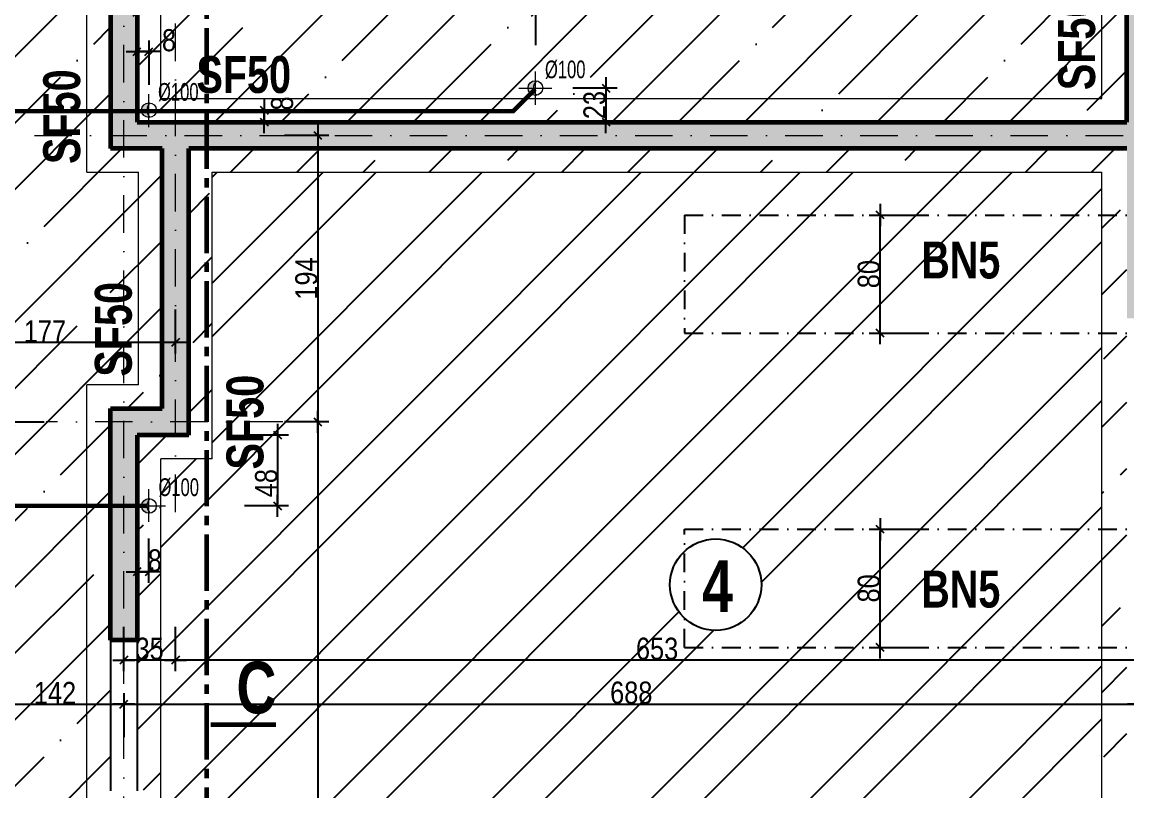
# Model space of a CAD drawing. Header units: centimetres. Extents: x -4990 to 114398, y -61489 to -12305.
# Drawn here: x 31124 to 31873, y -38706 to -38185 of the extents above; entities that cross this region are included whole.
import ezdxf
from ezdxf.enums import TextEntityAlignment as Align

# ---------------------------------------------------------------- set-up
doc = ezdxf.new("R2010")
doc.units = ezdxf.units.CM
doc.header["$LTSCALE"] = 0.5
for name, pattern in [('AXES2', [28.575, 19.05, -3.175, 3.175, -3.175]), ('prlm_eu', [2, 1.25, -0.25, 0.25, -0.25]), ('TIRETPTX2', [50.8, 25.4, -12.7, 0, -12.7])]:
    doc.linetypes.add(name, pattern=pattern)
doc.layers.get('DEFPOINTS').update_dxf_attribs({"linetype": 'CONTINUOUS'})
for name, color, linetype in [('01_cote_gen', 4, 'CONTINUOUS'), ('01_isolant ext', 2, 'TIRETPTX2'), ('01_linteaux', 2, 'CONTINUOUS'), ('01_poch_BN', 9, 'CONTINUOUS'), ('01_poch_murs', 253, 'CONTINUOUS'), ('01_resv', 32, 'CONTINUOUS'), ('01_texte', 230, 'CONTINUOUS'), ('AA_COTES', 2, 'CONTINUOUS'), ('prlm-MOD-PB', 123, 'CONTINUOUS')]:
    doc.layers.add(name, color=color, linetype=linetype)
for name, color, linetype, lineweight in [('01_murs_coup', 5, 'CONTINUOUS', 60), ('01_résv', 32, 'CONTINUOUS', 9), ('01_sem', 42, 'CONTINUOUS', 15), ('01_tram_axes', 2, 'TIRETPTX2', 9)]:
    doc.layers.add(name, color=color, linetype=linetype, lineweight=lineweight)
doc.styles.add('Geneva', font='')
doc.styles.add('impact', font='impact.ttf')
doc.styles.add('STYLE2', font='ARIALN.TTF')
doc.styles.get('Geneva').set_extended_font_data('Geneva')
doc.dimstyles.new('JB50', dxfattribs={"dimscale": 0.1, "dimtxt": 150, "dimasz": 15, "dimexe": 0.1, "dimexo": 0.1, "dimgap": 0.09, "dimtad": 1, "dimdec": 1, "dimdsep": 46, "dimtxsty": 'STYLE2', "dimblk1": 'BOND_G', "dimblk2": 'BOND_D', "dimsah": 1, "dimcen": 1.5, "dimdle": 0.01, "dimse1": 1, "dimse2": 1, "dimclrd": 4, "dimclre": 2, "dimclrt": 6, "dimazin": 2, "dimtfac": 2.333333, "dimtdec": 1, "dimtix": 1, "dimtmove": 2, "dimatfit": 3, "dimldrblk": 'BOND_G', "dimfxl": 1, "dimtolj": 1, "dimtzin": 0, "dimarcsym": 0})

# ---------------------------------------------------------------- blocks, each defined once
blk = doc.blocks.new('BOND_G')
at = {"layer": 'AA_COTES', "color": 0}
for p, q in [((0, -5), (0, 15)), ((5, 0), (-5, 0)), ((1.77, 1.77), (-1.77, -1.77))]:
    blk.add_line(p, q, dxfattribs=at)
blk = doc.blocks.new('BOND_D')
at = {"layer": 'AA_COTES', "color": 0}
for p, q in [((0, 5), (0, -15)), ((5, 0), (-5, 0)), ((-1.77, -1.77), (1.77, 1.77))]:
    blk.add_line(p, q, dxfattribs=at)
blk = doc.blocks.new('*D3755')
at = {"layer": '01_cote_gen', "color": 4, "lineweight": -2, "ltscale": 2, "transparency": 16777216}
blk.add_line((31052.67, -38646.78), (31191.67, -38646.78), dxfattribs=at)
at = {"layer": 'DEFPOINTS', "color": 0, "ltscale": 2}
for p in [(31193.17, -38646.78), (31051.17, -38669.28), (31193.17, -38701.01)]:
    blk.add_point(p, dxfattribs=at)
at = {"layer": '01_cote_gen', "color": 4, "lineweight": -2, "ltscale": 2, "transparency": 16777216, "xscale": 1.5, "yscale": 1.5, "zscale": 1.5, "rotation": 180}
blk.add_blockref('BOND_G', (31051.17, -38646.78), dxfattribs=at)
at = {"layer": '01_cote_gen', "color": 4, "lineweight": -2, "ltscale": 2, "transparency": 16777216, "xscale": 1.5, "yscale": 1.5, "zscale": 1.5}
blk.add_blockref('BOND_D', (31193.17, -38646.78), dxfattribs=at)
at = {"layer": '01_cote_gen', "color": 6, "ltscale": 2, "transparency": 16777216, "insert": (31146.51, -38639.24), "char_height": 15, "attachment_point": 5, "style": 'STYLE2'}
blk.add_mtext('\\A1;142', dxfattribs=at)
blk = doc.blocks.new('*D3756')
at = {"layer": '01_cote_gen', "color": 4, "lineweight": -2, "ltscale": 2, "transparency": 16777216}
blk.add_line((31194.67, -38646.78), (31879.68, -38646.78), dxfattribs=at)
at = {"layer": 'DEFPOINTS', "color": 0, "ltscale": 2}
for p in [(31881.18, -38646.78), (31193.17, -38701.01), (31881.18, -38716.3)]:
    blk.add_point(p, dxfattribs=at)
at = {"layer": '01_cote_gen', "color": 4, "lineweight": -2, "ltscale": 2, "transparency": 16777216, "xscale": 1.5, "yscale": 1.5, "zscale": 1.5, "rotation": 180}
blk.add_blockref('BOND_G', (31193.17, -38646.78), dxfattribs=at)
at = {"layer": '01_cote_gen', "color": 4, "lineweight": -2, "ltscale": 2, "transparency": 16777216, "xscale": 1.5, "yscale": 1.5, "zscale": 1.5}
blk.add_blockref('BOND_D', (31881.18, -38646.78), dxfattribs=at)
at = {"layer": '01_cote_gen', "color": 6, "ltscale": 2, "transparency": 16777216, "insert": (31537.17, -38639.11), "char_height": 15, "attachment_point": 5, "style": 'STYLE2'}
blk.add_mtext('\\A1;688', dxfattribs=at)
blk = doc.blocks.new('*D3758')
at = {"layer": '01_cote_gen', "color": 4, "lineweight": -2, "ltscale": 2, "transparency": 16777216}
blk.add_line((31879.68, -38617.03), (31229.67, -38617.03), dxfattribs=at)
at = {"layer": 'DEFPOINTS', "color": 0, "ltscale": 2}
for p in [(31228.17, -38571.84), (31881.18, -38600.15), (31228.17, -38617.03)]:
    blk.add_point(p, dxfattribs=at)
at = {"layer": '01_cote_gen', "color": 4, "lineweight": -2, "ltscale": 2, "transparency": 16777216, "xscale": 1.5, "yscale": 1.5, "zscale": 1.5, "rotation": 180}
blk.add_blockref('BOND_D', (31228.17, -38617.03), dxfattribs=at)
at = {"layer": '01_cote_gen', "color": 4, "lineweight": -2, "ltscale": 2, "transparency": 16777216, "xscale": 1.5, "yscale": 1.5, "zscale": 1.5}
blk.add_blockref('BOND_G', (31881.18, -38617.03), dxfattribs=at)
at = {"layer": '01_cote_gen', "color": 6, "ltscale": 2, "transparency": 16777216, "insert": (31554.67, -38609.37), "char_height": 15, "attachment_point": 5, "style": 'STYLE2'}
blk.add_mtext('\\A1;653', dxfattribs=at)
blk = doc.blocks.new('*D3759')
at = {"layer": '01_cote_gen', "color": 4, "lineweight": -2, "ltscale": 2, "transparency": 16777216}
blk.add_line((31226.67, -38617.03), (31194.67, -38617.03), dxfattribs=at)
at = {"layer": 'DEFPOINTS', "color": 0, "ltscale": 2}
for p in [(31193.17, -38609.53), (31228.17, -38609.53), (31193.17, -38617.03)]:
    blk.add_point(p, dxfattribs=at)
at = {"layer": '01_cote_gen', "color": 4, "lineweight": -2, "ltscale": 2, "transparency": 16777216, "xscale": 1.5, "yscale": 1.5, "zscale": 1.5, "rotation": 180}
blk.add_blockref('BOND_D', (31193.17, -38617.03), dxfattribs=at)
at = {"layer": '01_cote_gen', "color": 4, "lineweight": -2, "ltscale": 2, "transparency": 16777216, "xscale": 1.5, "yscale": 1.5, "zscale": 1.5}
blk.add_blockref('BOND_G', (31228.17, -38617.03), dxfattribs=at)
at = {"layer": '01_cote_gen', "color": 6, "ltscale": 2, "transparency": 16777216, "insert": (31210.67, -38609.37), "char_height": 15, "attachment_point": 5, "style": 'STYLE2'}
blk.add_mtext('\\A1;35', dxfattribs=at)
blk = doc.blocks.new('*D3761')
at = {"layer": '01_cote_gen', "color": 4, "lineweight": -2, "ltscale": 2, "transparency": 16777216}
blk.add_line((31226.67, -38401.93), (31052.67, -38401.93), dxfattribs=at)
at = {"layer": 'DEFPOINTS', "color": 0, "ltscale": 2}
for p in [(31051.17, -38401.93), (31228.17, -38402.69), (31051.17, -38411.79)]:
    blk.add_point(p, dxfattribs=at)
at = {"layer": '01_cote_gen', "color": 4, "lineweight": -2, "ltscale": 2, "transparency": 16777216, "xscale": 1.5, "yscale": 1.5, "zscale": 1.5, "rotation": 180}
blk.add_blockref('BOND_D', (31051.17, -38401.93), dxfattribs=at)
at = {"layer": '01_cote_gen', "color": 4, "lineweight": -2, "ltscale": 2, "transparency": 16777216, "xscale": 1.5, "yscale": 1.5, "zscale": 1.5}
blk.add_blockref('BOND_G', (31228.17, -38401.93), dxfattribs=at)
at = {"layer": '01_cote_gen', "color": 6, "ltscale": 2, "transparency": 16777216, "insert": (31139.67, -38394.39), "char_height": 15, "attachment_point": 5, "style": 'STYLE2'}
blk.add_mtext('\\A1;177', dxfattribs=at)
blk = doc.blocks.new('*D3776')
at = {"layer": '01_cote_gen', "color": 4, "lineweight": -2, "ltscale": 2, "transparency": 16777216}
blk.add_line((31324.63, -38263.07), (31324.63, -38454.06), dxfattribs=at)
at = {"layer": 'DEFPOINTS', "color": 0, "ltscale": 2}
for p in [(31334.47, -38261.57), (31300.95, -38455.56), (31324.63, -38455.56)]:
    blk.add_point(p, dxfattribs=at)
at = {"layer": '01_cote_gen', "color": 4, "lineweight": -2, "ltscale": 2, "transparency": 16777216, "xscale": 1.5, "yscale": 1.5, "zscale": 1.5}
for name, p, rotation in [('BOND_G', (31324.63, -38261.57), 90), ('BOND_D', (31324.63, -38455.56), 270)]:
    blk.add_blockref(name, p, dxfattribs=dict(at, rotation=rotation))
at = {"layer": '01_cote_gen', "color": 6, "ltscale": 2, "transparency": 16777216, "insert": (31316.96, -38358.56), "char_height": 15, "attachment_point": 5, "rotation": 90, "style": 'STYLE2'}
blk.add_mtext('\\A1;194', dxfattribs=at)
blk = doc.blocks.new('*D3777')
at = {"layer": '01_cote_gen', "color": 4, "lineweight": -2, "ltscale": 2, "transparency": 16777216}
blk.add_line((31324.63, -38457.06), (31324.63, -39015.12), dxfattribs=at)
at = {"layer": 'DEFPOINTS', "color": 0, "ltscale": 2}
for p in [(31317.13, -38455.56), (31317.13, -39016.62), (31324.63, -39016.62)]:
    blk.add_point(p, dxfattribs=at)
at = {"layer": '01_cote_gen', "color": 4, "lineweight": -2, "ltscale": 2, "transparency": 16777216, "xscale": 1.5, "yscale": 1.5, "zscale": 1.5}
for name, p, rotation in [('BOND_G', (31324.63, -38455.56), 90), ('BOND_D', (31324.63, -39016.62), 270)]:
    blk.add_blockref(name, p, dxfattribs=dict(at, rotation=rotation))
at = {"layer": '01_cote_gen', "color": 6, "ltscale": 2, "transparency": 16777216, "insert": (31316.96, -38736.09), "char_height": 15, "attachment_point": 5, "rotation": 90, "style": 'STYLE2'}
blk.add_mtext('\\A1;561.1', dxfattribs=at)
blk = doc.blocks.new('*D3780')
at = {"layer": '01_cote_gen', "color": 4, "lineweight": -2, "ltscale": 2, "transparency": 16777216}
blk.add_line((31116.71, -38755.04), (31116.71, -38457.06), dxfattribs=at)
at = {"layer": 'DEFPOINTS', "color": 0, "ltscale": 2}
for p in [(31116.71, -38455.56), (31140.62, -38455.56), (31109.21, -38756.54)]:
    blk.add_point(p, dxfattribs=at)
at = {"layer": '01_cote_gen', "color": 4, "lineweight": -2, "ltscale": 2, "transparency": 16777216, "xscale": 1.5, "yscale": 1.5, "zscale": 1.5}
for name, p, rotation in [('BOND_D', (31116.71, -38455.56), 90), ('BOND_G', (31116.71, -38756.54), 270)]:
    blk.add_blockref(name, p, dxfattribs=dict(at, rotation=rotation))
at = {"layer": '01_cote_gen', "color": 6, "ltscale": 2, "transparency": 16777216, "insert": (31109.04, -38616.19), "char_height": 15, "attachment_point": 5, "rotation": 90, "style": 'STYLE2'}
blk.add_mtext('\\A1;301', dxfattribs=at)
blk = doc.blocks.new('*D4555')
at = {"layer": '01_cote_gen', "color": 4, "lineweight": -2, "ltscale": 2, "transparency": 16777216}
blk.add_line((31203.66, -38204.9), (31208.68, -38204.9), dxfattribs=at)
at = {"layer": 'DEFPOINTS', "color": 0, "ltscale": 2}
for p in [(31202.16, -38197.6), (31210.18, -38204.9), (31210.18, -38233.59)]:
    blk.add_point(p, dxfattribs=at)
at = {"layer": '01_cote_gen', "color": 4, "lineweight": -2, "ltscale": 2, "transparency": 16777216, "xscale": 1.5, "yscale": 1.5, "zscale": 1.5, "rotation": 180}
blk.add_blockref('BOND_G', (31202.16, -38204.9), dxfattribs=at)
at = {"layer": '01_cote_gen', "color": 4, "lineweight": -2, "ltscale": 2, "transparency": 16777216, "xscale": 1.5, "yscale": 1.5, "zscale": 1.5}
blk.add_blockref('BOND_D', (31210.18, -38204.9), dxfattribs=at)
at = {"layer": '01_cote_gen', "color": 6, "ltscale": 2, "transparency": 16777216, "insert": (31223.8, -38197.24), "char_height": 15, "attachment_point": 5, "style": 'STYLE2'}
blk.add_mtext('\\A1;8', dxfattribs=at)
blk = doc.blocks.new('*D4556')
at = {"layer": '01_cote_gen', "color": 4, "lineweight": -2, "ltscale": 2, "transparency": 16777216}
blk.add_line((31203.66, -38178.09), (31470.7, -38178.09), dxfattribs=at)
at = {"layer": 'DEFPOINTS', "color": 0, "ltscale": 2}
for p in [(31202.16, -38181.38), (31472.2, -38178.09), (31472.2, -38225.4)]:
    blk.add_point(p, dxfattribs=at)
at = {"layer": '01_cote_gen', "color": 4, "lineweight": -2, "ltscale": 2, "transparency": 16777216, "xscale": 1.5, "yscale": 1.5, "zscale": 1.5, "rotation": 180}
blk.add_blockref('BOND_G', (31202.16, -38178.09), dxfattribs=at)
at = {"layer": '01_cote_gen', "color": 4, "lineweight": -2, "ltscale": 2, "transparency": 16777216, "xscale": 1.5, "yscale": 1.5, "zscale": 1.5}
blk.add_blockref('BOND_D', (31472.2, -38178.09), dxfattribs=at)
at = {"layer": '01_cote_gen', "color": 6, "ltscale": 2, "transparency": 16777216, "insert": (31337.18, -38170.42), "char_height": 15, "attachment_point": 5, "style": 'STYLE2'}
blk.add_mtext('\\A1;270', dxfattribs=at)
blk = doc.blocks.new('*D4557')
at = {"layer": '01_cote_gen', "color": 4, "lineweight": -2, "ltscale": 2, "transparency": 16777216}
blk.add_line((31288.36, -38246.02), (31288.36, -38251.07), dxfattribs=at)
at = {"layer": 'DEFPOINTS', "color": 0, "ltscale": 2}
for p in [(31221.11, -38244.52), (31221.11, -38252.57), (31288.36, -38252.57)]:
    blk.add_point(p, dxfattribs=at)
at = {"layer": '01_cote_gen', "color": 4, "lineweight": -2, "ltscale": 2, "transparency": 16777216, "xscale": 1.5, "yscale": 1.5, "zscale": 1.5}
for name, p, rotation in [('BOND_G', (31288.36, -38244.52), 90), ('BOND_D', (31288.36, -38252.57), 270)]:
    blk.add_blockref(name, p, dxfattribs=dict(at, rotation=rotation))
at = {"layer": '01_cote_gen', "color": 6, "ltscale": 2, "transparency": 16777216, "insert": (31300.52, -38239.97), "char_height": 15, "attachment_point": 5, "rotation": 90, "style": 'STYLE2'}
blk.add_mtext('\\A1;8', dxfattribs=at)
blk = doc.blocks.new('*D4558')
at = {"layer": '01_cote_gen', "color": 4, "lineweight": -2, "ltscale": 2, "transparency": 16777216}
blk.add_line((31520, -38231.07), (31520, -38251.07), dxfattribs=at)
at = {"layer": 'DEFPOINTS', "color": 0, "ltscale": 2}
for p in [(31483.43, -38229.57), (31504.18, -38252.57), (31520, -38252.57)]:
    blk.add_point(p, dxfattribs=at)
at = {"layer": '01_cote_gen', "color": 4, "lineweight": -2, "ltscale": 2, "transparency": 16777216, "xscale": 1.5, "yscale": 1.5, "zscale": 1.5}
for name, p, rotation in [('BOND_G', (31520, -38229.57), 90), ('BOND_D', (31520, -38252.57), 270)]:
    blk.add_blockref(name, p, dxfattribs=dict(at, rotation=rotation))
at = {"layer": '01_cote_gen', "color": 6, "ltscale": 2, "transparency": 16777216, "insert": (31512.33, -38241.07), "char_height": 15, "attachment_point": 5, "rotation": 90, "style": 'STYLE2'}
blk.add_mtext('\\A1;23', dxfattribs=at)
blk = doc.blocks.new('*D4559')
at = {"layer": '01_cote_gen', "color": 4, "lineweight": -2, "ltscale": 2, "transparency": 16777216}
blk.add_line((31208.69, -38557.21), (31203.66, -38557.21), dxfattribs=at)
at = {"layer": 'DEFPOINTS', "color": 0, "ltscale": 2}
for p in [(31202.16, -38523.37), (31210.19, -38523.37), (31202.16, -38557.21)]:
    blk.add_point(p, dxfattribs=at)
at = {"layer": '01_cote_gen', "color": 4, "lineweight": -2, "ltscale": 2, "transparency": 16777216, "xscale": 1.5, "yscale": 1.5, "zscale": 1.5, "rotation": 180}
blk.add_blockref('BOND_D', (31202.16, -38557.21), dxfattribs=at)
at = {"layer": '01_cote_gen', "color": 4, "lineweight": -2, "ltscale": 2, "transparency": 16777216, "xscale": 1.5, "yscale": 1.5, "zscale": 1.5}
blk.add_blockref('BOND_G', (31210.19, -38557.21), dxfattribs=at)
at = {"layer": '01_cote_gen', "color": 6, "ltscale": 2, "transparency": 16777216, "insert": (31214.15, -38549.54), "char_height": 15, "attachment_point": 5, "style": 'STYLE2'}
blk.add_mtext('\\A1;8', dxfattribs=at)
blk = doc.blocks.new('*D4560')
at = {"layer": '01_cote_gen', "color": 4, "lineweight": -2, "ltscale": 2, "transparency": 16777216}
blk.add_line((31297.39, -38466.06), (31297.39, -38511.05), dxfattribs=at)
at = {"layer": 'DEFPOINTS', "color": 0, "ltscale": 2}
for p in [(31237.17, -38464.56), (31218.17, -38512.55), (31297.39, -38512.55)]:
    blk.add_point(p, dxfattribs=at)
at = {"layer": '01_cote_gen', "color": 4, "lineweight": -2, "ltscale": 2, "transparency": 16777216, "xscale": 1.5, "yscale": 1.5, "zscale": 1.5}
for name, p, rotation in [('BOND_G', (31297.39, -38464.56), 90), ('BOND_D', (31297.39, -38512.55), 270)]:
    blk.add_blockref(name, p, dxfattribs=dict(at, rotation=rotation))
at = {"layer": '01_cote_gen', "color": 6, "ltscale": 2, "transparency": 16777216, "insert": (31289.72, -38497.13), "char_height": 15, "attachment_point": 5, "rotation": 90, "style": 'STYLE2'}
blk.add_mtext('\\A1;48', dxfattribs=at)
blk = doc.blocks.new('*D4681')
at = {"layer": '01_cote_gen', "color": 4, "lineweight": -2, "ltscale": 2, "transparency": 16777216}
blk.add_line((31705.93, -38394.07), (31705.93, -38317.07), dxfattribs=at)
at = {"layer": 'DEFPOINTS', "color": 0, "ltscale": 2}
for p in [(31705.93, -38315.57), (31718.32, -38315.57), (31718.32, -38395.57)]:
    blk.add_point(p, dxfattribs=at)
at = {"layer": '01_cote_gen', "color": 4, "lineweight": -2, "ltscale": 2, "transparency": 16777216, "xscale": 1.5, "yscale": 1.5, "zscale": 1.5}
for name, p, rotation in [('BOND_D', (31705.93, -38315.57), 90), ('BOND_G', (31705.93, -38395.57), 270)]:
    blk.add_blockref(name, p, dxfattribs=dict(at, rotation=rotation))
at = {"layer": '01_cote_gen', "color": 6, "ltscale": 2, "transparency": 16777216, "insert": (31698.27, -38355.57), "char_height": 15, "attachment_point": 5, "rotation": 90, "style": 'STYLE2'}
blk.add_mtext('\\A1;80', dxfattribs=at)
blk = doc.blocks.new('*D4682')
at = {"layer": '01_cote_gen', "color": 4, "lineweight": -2, "ltscale": 2, "transparency": 16777216}
blk.add_line((31705.93, -38606.89), (31705.93, -38529.89), dxfattribs=at)
at = {"layer": 'DEFPOINTS', "color": 0, "ltscale": 2}
for p in [(31705.93, -38528.39), (31718.32, -38528.39), (31718.32, -38608.39)]:
    blk.add_point(p, dxfattribs=at)
at = {"layer": '01_cote_gen', "color": 4, "lineweight": -2, "ltscale": 2, "transparency": 16777216, "xscale": 1.5, "yscale": 1.5, "zscale": 1.5}
for name, p, rotation in [('BOND_D', (31705.93, -38528.39), 90), ('BOND_G', (31705.93, -38608.39), 270)]:
    blk.add_blockref(name, p, dxfattribs=dict(at, rotation=rotation))
at = {"layer": '01_cote_gen', "color": 6, "ltscale": 2, "transparency": 16777216, "insert": (31698.27, -38568.39), "char_height": 15, "attachment_point": 5, "rotation": 90, "style": 'STYLE2'}
blk.add_mtext('\\A1;80', dxfattribs=at)

msp = doc.modelspace()

# ---------------------------------------------------------------- hatches: boundary and pattern name
at = {"layer": '01_poch_BN', "ltscale": 2}
h = msp.add_hatch(dxfattribs=at)
h.set_pattern_fill('ANSI32', color=256, scale=8)
edge = h.paths.add_edge_path()
edge.add_arc((31594.39, -38565.903), 30.98, 0, 360)
h.paths.add_polyline_path([(31856.176, -38286.567), (31253.167, -38286.567), (31253.167, -38480.56), (31218.166, -38480.56), (31218.166, -38976.616), (31856.176, -38976.616)])
at = {"layer": '01_poch_murs'}
h = msp.add_hatch(dxfattribs=at)
h.set_pattern_fill('ANSI35', color=256, scale=10)
h.paths.add_polyline_path([(31854.164, -37340.545), (31217.176, -37340.545), (31217.176, -37365.545), (31202.168, -37365.545), (31202.166, -37694.548), (31873.164, -37694.548), (31873.164, -37649.512), (31854.164, -37649.512)])
h.paths.add_polyline_path([(31854.164, -37289.512), (31217.176, -37289.512), (31217.176, -37340.545), (31854.164, -37340.545)], flags=17)
h.paths.add_polyline_path([(31854.164, -37274.562), (31202.169, -37274.568), (31202.168, -37340.545), (31217.176, -37340.545), (31217.176, -37289.512), (31854.164, -37289.512)])
h.paths.add_polyline_path([(31873.164, -37289.512), (31854.164, -37289.512), (31854.164, -37340.545), (31873.164, -37340.545)])
h.paths.add_polyline_path([(31873.164, -37279.554), (31873.164, -37274.562), (31854.164, -37274.562), (31854.164, -37289.512), (31873.164, -37289.512)])
h.paths.add_polyline_path([(31873.164, -37340.545), (31854.164, -37340.545), (31854.164, -37649.512), (31873.164, -37649.512), (31873.164, -37553.554)], flags=17)
h.paths.add_polyline_path([(31217.176, -37340.545), (31202.168, -37340.545), (31202.168, -37365.545), (31217.176, -37365.545)], flags=17)
h.paths.add_polyline_path([(31184.165, -37350.557), (31172.168, -37350.557), (31172.168, -37365.545), (31184.165, -37365.545)])
h.paths.add_polyline_path([(31184.165, -37365.545), (31172.168, -37365.545), (31172.168, -37649.511), (31184.165, -37649.512)])
h.paths.add_polyline_path([(31172.168, -37365.545), (31066.17, -37365.545), (31066.17, -37649.512), (31060.169, -37649.512), (31060.169, -37694.548), (31184.165, -37694.548), (31184.165, -37649.512), (31172.168, -37649.511)])
h.paths.add_polyline_path([(31172.168, -37350.557), (31066.17, -37350.555), (31066.17, -37365.545), (31172.168, -37365.545)])
h.paths.add_polyline_path([(31066.17, -37365.545), (31060.169, -37365.545), (31060.169, -37649.512), (31066.17, -37649.512)])
h.paths.add_polyline_path([(31042.169, -37350.555), (31036.17, -37350.555), (31036.17, -37365.545), (31042.169, -37365.545)])
h.paths.add_polyline_path([(31042.169, -37365.545), (31036.17, -37365.545), (31036.17, -37649.512), (31042.169, -37649.512)])
h.paths.add_polyline_path([(31036.17, -37365.545), (30603.162, -37365.545), (30603.162, -37635.548), (30599.162, -37635.548), (30591.162, -37635.548), (30591.162, -37694.548), (31042.169, -37694.548), (31042.169, -37649.512), (31036.17, -37649.512)])
h.paths.add_polyline_path([(31036.17, -37350.555), (30603.162, -37350.548), (30603.162, -37365.545), (31036.17, -37365.545)])
h.paths.add_polyline_path([(30591.162, -37635.548), (30497.169, -37635.548), (30398.169, -37635.548), (30371.166, -37635.548), (30371.166, -37694.548), (30591.162, -37694.548)])
h.paths.add_polyline_path([(31060.169, -37814.557), (31051.17, -37814.557), (31051.17, -37916.554), (31060.169, -37916.554)])
h.paths.add_polyline_path([(31051.17, -37814.557), (31042.169, -37814.557), (31042.169, -37916.554), (31051.17, -37916.554)])
h.paths.add_polyline_path([(31193.166, -37902.568), (31184.164, -37902.568), (31184.165, -38004.565), (31193.166, -38004.565)], flags=17)
h.paths.add_polyline_path([(31202.164, -37902.568), (31193.166, -37902.568), (31193.166, -38004.565), (31202.165, -38004.565)])
h.paths.add_polyline_path([(31184.164, -38794.196), (31025.169, -38794.196), (31025.169, -38997.546), (31075.166, -38997.616), (31177.165, -38997.546), (31184.164, -38997.546)])
h.paths.add_polyline_path([(31184.164, -38744.196), (31060.169, -38744.196), (31060.169, -38764.543), (31051.17, -38764.543), (31051.17, -38794.196), (31184.164, -38794.196)])
h.paths.add_polyline_path([(31051.17, -38764.543), (31025.169, -38764.543), (31025.169, -38794.196), (31051.17, -38794.196)])
h.paths.add_polyline_path([(31219.167, -38270.567), (31193.166, -38270.567), (31193.166, -38446.558), (31219.167, -38446.563)])
edge = h.paths.add_edge_path()
edge.add_arc((30728.016, -37848.736), 30.98, 0, 360)
h.paths.add_polyline_path([(31042.169, -37694.548), (30371.166, -37694.548), (30371.166, -37746.548), (30371.166, -37845.548), (30371.166, -38167.549), (31042.169, -38167.549), (31042.169, -37916.554), (31042.169, -37814.557)])
edge = h.paths.add_edge_path()
edge.add_arc((31594.389, -37848.736), 30.98, 0, 360)
h.paths.add_polyline_path([(31873.164, -37891.558), (31873.164, -37792.558), (31873.164, -37694.548), (31202.166, -37694.548), (31202.164, -37902.568), (31202.165, -38004.565), (31202.164, -38252.567), (31873.164, -38252.567), (31873.164, -38179.563), (31873.164, -38080.563)])
edge = h.paths.add_edge_path()
edge.add_arc((31124.691, -37935.201), 30.98, 0, 360)
h.paths.add_polyline_path([(31184.164, -37902.568), (31184.165, -37694.548), (31060.169, -37694.548), (31060.169, -37814.557), (31060.169, -37916.554), (31060.169, -38744.196), (31184.164, -38744.196), (31184.164, -38705.553), (31184.164, -38603.556), (31184.164, -38446.557), (31193.166, -38446.558), (31193.166, -38270.567), (31184.164, -38270.567), (31184.164, -38004.565)])
at = {"layer": '01_poch_murs', "ltscale": 2}
h = msp.add_hatch(color=256, dxfattribs=at)
h.dxf.hatch_style = 1
h.paths.add_polyline_path([(31202.164, -38004.565), (31184.164, -38004.565), (31184.164, -38270.567), (31219.167, -38270.567), (31219.167, -38446.563), (31184.164, -38446.557), (31184.164, -38603.556), (31202.164, -38603.555), (31202.164, -38464.558), (31237.167, -38464.557), (31237.167, -38270.567), (31873.164, -38270.567), (31873.164, -38385.568), (31889.164, -38385.568), (31889.164, -38179.563), (31873.164, -38179.563), (31873.164, -38252.567), (31202.164, -38252.567)])
h.paths.add_polyline_path([(31889.164, -37891.558), (31873.164, -37891.558), (31873.164, -38080.563), (31889.164, -38080.563)])
h.paths.add_polyline_path([(31889.164, -37553.554), (31873.164, -37553.554), (31873.164, -37792.558), (31889.164, -37792.558)])
h.paths.add_polyline_path([(30599.162, -37468.55), (30583.162, -37468.55), (30583.162, -37619.548), (30497.169, -37619.548), (30497.169, -37635.548), (30599.162, -37635.548)])
h.paths.add_polyline_path([(30371.166, -37635.548), (30398.169, -37635.548), (30398.169, -37619.548), (30355.166, -37619.548), (30355.166, -37746.548), (30371.166, -37746.548)])
h.paths.add_polyline_path([(31060.169, -37916.554), (31042.169, -37916.554), (31042.169, -38167.549), (30371.166, -38167.549), (30371.166, -37845.548), (30355.166, -37845.548), (30355.166, -38209.545), (30375.166, -38209.545), (30375.166, -38185.549), (31042.209, -38185.549), (31042.169, -38748.543), (31007.169, -38748.543), (31007.169, -38997.546), (30856.162, -38997.616), (30856.162, -39015.616), (31075.168, -39015.616), (31075.166, -38997.616), (31025.169, -38997.546), (31025.169, -38764.543), (31060.169, -38764.543)])
h = msp.add_hatch(dxfattribs=at)
h.set_pattern_fill('ANSI33', color=256, scale=10)
h.paths.add_polyline_path([(31873.164, -38270.567), (31237.167, -38270.567), (31237.167, -38455.56), (31253.167, -38455.56), (31253.167, -38286.567), (31856.176, -38286.567), (31856.176, -38976.616), (31218.166, -38976.616), (31218.166, -38480.56), (31228.167, -38480.56), (31228.167, -38464.557), (31202.164, -38464.558), (31202.164, -38603.555), (31202.168, -38705.552), (31202.164, -38997.614), (31873.164, -38997.616), (31873.164, -38850.574), (31873.164, -38751.574), (31873.164, -38569.572), (31873.164, -38385.568)])
at = {"layer": '01_résv', "ltscale": 2}
h = msp.add_hatch(color=256, dxfattribs=at)
h.dxf.hatch_style = 1
h.paths.add_polyline_path([(31472.848, -38224.617, 0.0324939), (31472.2, -38224.575), (31472.2, -38225.401, -0.0356937)])
h.paths.add_polyline_path([(31472.2, -38225.401), (31472.2, -38224.575, 0.4142136), (31467.2, -38229.575), (31470.876, -38229.575, -0.1572132)])
h.paths.add_polyline_path([(31470.876, -38229.575), (31467.2, -38229.575, 0.4142136), (31472.2, -38234.575), (31472.2, -38233.68, -0.1547681)])
h.paths.add_polyline_path([(31472.2, -38233.68), (31472.2, -38234.575, 0.0354279), (31472.906, -38234.525, -0.0386284)])
h = msp.add_hatch(color=256, dxfattribs=at)
h.dxf.hatch_style = 1
h.paths.add_polyline_path([(31210.828, -38239.564, 0.0324939), (31210.18, -38239.521), (31210.18, -38240.348, -0.0356937)])
h.paths.add_polyline_path([(31210.18, -38240.348), (31210.18, -38239.521, 0.4142136), (31205.18, -38244.521), (31208.857, -38244.521, -0.1572132)])
h.paths.add_polyline_path([(31208.857, -38244.521), (31205.18, -38244.521, 0.4142136), (31210.18, -38249.521), (31210.18, -38248.627, -0.1547681)])
h.paths.add_polyline_path([(31210.18, -38248.627), (31210.18, -38249.521, 0.0354279), (31210.886, -38249.471, -0.0386284)])
h = msp.add_hatch(color=256, dxfattribs=at)
h.dxf.hatch_style = 1
h.paths.add_polyline_path([(31210.836, -38507.589, 0.0324939), (31210.188, -38507.547), (31210.188, -38508.374, -0.0356937)])
h.paths.add_polyline_path([(31210.188, -38508.374), (31210.188, -38507.547, 0.4142136), (31205.188, -38512.547), (31208.864, -38512.547, -0.1572132)])
h.paths.add_polyline_path([(31208.864, -38512.547), (31205.188, -38512.547, 0.4142136), (31210.188, -38517.547), (31210.188, -38516.652, -0.1547681)])
h.paths.add_polyline_path([(31210.188, -38516.652), (31210.188, -38517.547, 0.0354279), (31210.894, -38517.497, -0.0386284)])

# ---------------------------------------------------------------- linework, layer by layer
at = {"layer": '01_isolant ext'}
for p, q in [((31573.169, -38315.568), (31573.169, -38395.568)), ((31573.169, -38315.568), (32094.169, -38315.568)), ((31573.169, -38395.568), (32094.169, -38395.568)), ((31573.169, -38608.391), (31573.169, -38528.391)), ((31573.169, -38528.391), (32094.169, -38528.391)), ((31573.169, -38608.391), (32094.169, -38608.391))]:
    msp.add_line(p, q, dxfattribs=at)
at = {"layer": '01_linteaux'}
for p, q in [((31184.164, -38603.556), (31184.164, -38705.553)), ((31202.164, -38603.555), (31202.168, -38705.552))]:
    msp.add_line(p, q, dxfattribs=at)
at = {"layer": '01_murs_coup', "linetype": 'AXES2', "ltscale": 4}
msp.add_line((31249.136, -37274.567), (31249.136, -40413.6), dxfattribs=at)
at = {"layer": '01_murs_coup'}
for p, q in [((31184.164, -38004.565), (31184.164, -38270.567)), ((31202.164, -38004.565), (31202.164, -38252.567)), ((31873.164, -38252.567), (31873.164, -38179.563)), ((31202.164, -38252.567), (31873.164, -38252.567)), ((31219.167, -38270.567), (31184.164, -38270.567)), ((31219.167, -38446.563), (31219.167, -38270.567)), ((31873.164, -38270.567), (31237.167, -38270.567)), ((31237.167, -38464.557), (31237.167, -38270.567)), ((31184.164, -38446.557), (31219.167, -38446.563)), ((31184.164, -38603.556), (31184.164, -38446.557)), ((31237.167, -38464.557), (31202.164, -38464.558)), ((31202.164, -38464.558), (31202.164, -38603.555)), ((31202.164, -38603.555), (31184.164, -38603.556))]:
    msp.add_line(p, q, dxfattribs=at)
at = {"layer": '01_résv', "ltscale": 2}
for p, q in [((31472.2, -38240.802), (31472.2, -38218.348)), ((31210.18, -38256.048), (31210.18, -38233.594)), ((31460.973, -38229.575), (31483.427, -38229.575)), ((31198.653, -38244.521), (31221.107, -38244.521)), ((31210.188, -38523.374), (31210.188, -38501.32)), ((31198.961, -38512.547), (31221.415, -38512.547))]:
    msp.add_line(p, q, dxfattribs=at)
for centre in [(31472.2, -38229.575), (31210.18, -38244.521), (31210.188, -38512.547)]:
    msp.add_circle(centre, 5, dxfattribs=at)
for centre in [(31478.011, -38229.541), (31215.991, -38244.487), (31215.999, -38512.513)]:
    msp.add_arc(centre, 7.134, 136.358511, 224.313131, dxfattribs=at)
at = {"layer": '01_sem', "ltscale": 2}
for p, q in [((31168.166, -38286.567), (31168.166, -37769.512)), ((31218.166, -38236.567), (31218.166, -37769.512)), ((31856.176, -38236.567), (31856.176, -37769.512)), ((31218.166, -38236.567), (31856.176, -38236.567)), ((31168.166, -38286.567), (31203.167, -38286.567)), ((31203.167, -38430.56), (31203.167, -38286.567)), ((31253.167, -38480.56), (31253.167, -38286.567)), ((31253.167, -38286.567), (31856.176, -38286.567)), ((31856.176, -38976.616), (31856.176, -38286.567)), ((31168.166, -38976.616), (31168.166, -38430.56)), ((31203.167, -38430.56), (31168.166, -38430.56)), ((31218.166, -38976.616), (31218.166, -38480.56)), ((31253.167, -38480.56), (31218.166, -38480.56))]:
    msp.add_line(p, q, dxfattribs=at)
at = {"layer": '01_texte', "const_width": 3}
msp.add_lwpolyline([(31252.044, -38660.689), (31296.295, -38660.689)], dxfattribs=at)
at = {"layer": '01_texte'}
msp.add_circle((31594.39, -38565.903), 30.98, dxfattribs=at)
at = {"layer": '01_tram_axes', "ltscale": 2}
for p, q in [((31193.166, -40058.149), (31193.166, -37184.138)), ((31228.267, -38516.677), (31228.167, -38184.226)), ((31132.548, -38261.567), (32099.064, -38261.567)), ((31300.951, -38455.56), (31140.616, -38455.56))]:
    msp.add_line(p, q, dxfattribs=at)
at = {"layer": 'prlm-MOD-PB', "color": 15, "linetype": 'prlm_eu', "ltscale": 50, "const_width": 3, "flags": 128}
for points in [[(31471.9, -38230.375), (31457.153, -38245.121), (31209.28, -38245.121)], [(31209.28, -38245.121), (30253.492, -38245.121)], [(31209.28, -38512.447), (30253.492, -38512.447)]]:
    msp.add_lwpolyline(points, dxfattribs=at)

# ---------------------------------------------------------------- texts
at = {"layer": '01_resv', "style": 'Geneva', "width": 0.7}
for p in [(31478.667, -38222.899), (31216.348, -38238.146), (31216.655, -38505.872)]:
    msp.add_text('%%C100', height=12, dxfattribs=at).set_placement(p)
at = {"layer": '01_texte', "style": 'impact'}
for s, height, rotation, p in [('SF50', 25, 90, (31859.058, -38198.919)), ('SF50', 25, 90, (31171.049, -38248.919)), ('SF50', 25, 90, (31206.05, -38392.912)), ('SF50', 25, 90, (31295.275, -38455.801)), ('C', 35, 360, (31283.052, -38663.542))]:
    msp.add_text(s, height=height, rotation=rotation, dxfattribs=at).set_placement(p, align=Align.BOTTOM_CENTER)
for s, p in [('SF50', (31274.484, -38240.374)), ('BN5', (31760.531, -38366.011)), ('BN5', (31760.531, -38588.893))]:
    msp.add_text(s, height=25, dxfattribs=at).set_placement(p, align=Align.BOTTOM_CENTER)
msp.add_text('4', height=35, dxfattribs=at).set_placement((31595.682, -38566.799), align=Align.MIDDLE_CENTER)

# ---------------------------------------------------------------- dimensions: what is measured, and where the dimension line sits
at = {"layer": '01_cote_gen', "ltscale": 2}
for base, p1, p2, picture, middle in [((31472.2, -38178.09), (31202.164, -38181.383), (31472.2, -38225.401), '*D4556', (31337.182, -38170.423)), ((31051.17, -38401.935), (31228.167, -38402.693), (31051.17, -38411.787), '*D3761', (31139.669, -38394.395)), ((31228.167, -38617.034), (31881.176, -38600.15), (31228.167, -38571.838), '*D3758', (31554.672, -38609.366)), ((31193.166, -38617.034), (31228.167, -38609.534), (31193.166, -38609.534), '*D3759', (31210.667, -38609.366)), ((31881.176, -38646.778), (31193.166, -38701.007), (31881.176, -38716.302), '*D3756', (31537.171, -38639.111))]:
    dim = msp.add_linear_dim(base=base, p1=p1, p2=p2, dimstyle='JB50', dxfattribs=at)
    dim.commit()
    dim.dimension.update_dxf_attribs({"geometry": picture, "text_midpoint": middle})
for base, p1, p2, picture, middle in [((31210.18, -38204.903), (31202.164, -38197.599), (31210.18, -38233.594), '*D4555', (31223.804, -38197.236)), ((31202.164, -38557.207), (31210.188, -38523.374), (31202.164, -38523.374), '*D4559', (31214.155, -38549.54)), ((31193.166, -38646.778), (31051.17, -38669.278), (31193.166, -38701.007), '*D3755', (31146.505, -38639.238))]:
    dim = msp.add_linear_dim(base=base, p1=p1, p2=p2, dimstyle='JB50', dxfattribs=at)
    dim.commit()
    dim.dimension.update_dxf_attribs({"geometry": picture, "text_midpoint": middle, "dimtype": 160})
for base, p1, p2, picture, middle in [((31519.995, -38252.567), (31483.427, -38229.575), (31504.177, -38252.567), '*D4558', (31512.328, -38241.071)), ((31324.627, -38455.56), (31334.473, -38261.567), (31300.951, -38455.56), '*D3776', (31316.959, -38358.563)), ((31705.935, -38315.568), (31718.325, -38395.568), (31718.325, -38315.568), '*D4681', (31698.267, -38355.568)), ((31324.627, -39016.616), (31317.127, -38455.56), (31317.127, -39016.616), '*D3777', (31316.959, -38736.088)), ((31705.935, -38528.391), (31718.325, -38608.391), (31718.325, -38528.391), '*D4682', (31698.267, -38568.391))]:
    dim = msp.add_linear_dim(base=base, p1=p1, p2=p2, angle=90, dimstyle='JB50', dxfattribs=at)
    dim.commit()
    dim.dimension.update_dxf_attribs({"geometry": picture, "text_midpoint": middle})
for base, p1, p2, picture, middle in [((31288.362, -38252.567), (31221.107, -38244.521), (31221.107, -38252.567), '*D4557', (31300.516, -38239.974)), ((31116.708, -38455.56), (31109.208, -38756.543), (31140.616, -38455.56), '*D3780', (31109.041, -38616.186)), ((31297.39, -38512.547), (31237.167, -38464.557), (31218.166, -38512.547), '*D4560', (31289.723, -38497.131))]:
    dim = msp.add_linear_dim(base=base, p1=p1, p2=p2, angle=90, dimstyle='JB50', dxfattribs=at)
    dim.commit()
    dim.dimension.update_dxf_attribs({"geometry": picture, "text_midpoint": middle, "dimtype": 160})

doc.saveas('drawing.dxf')
